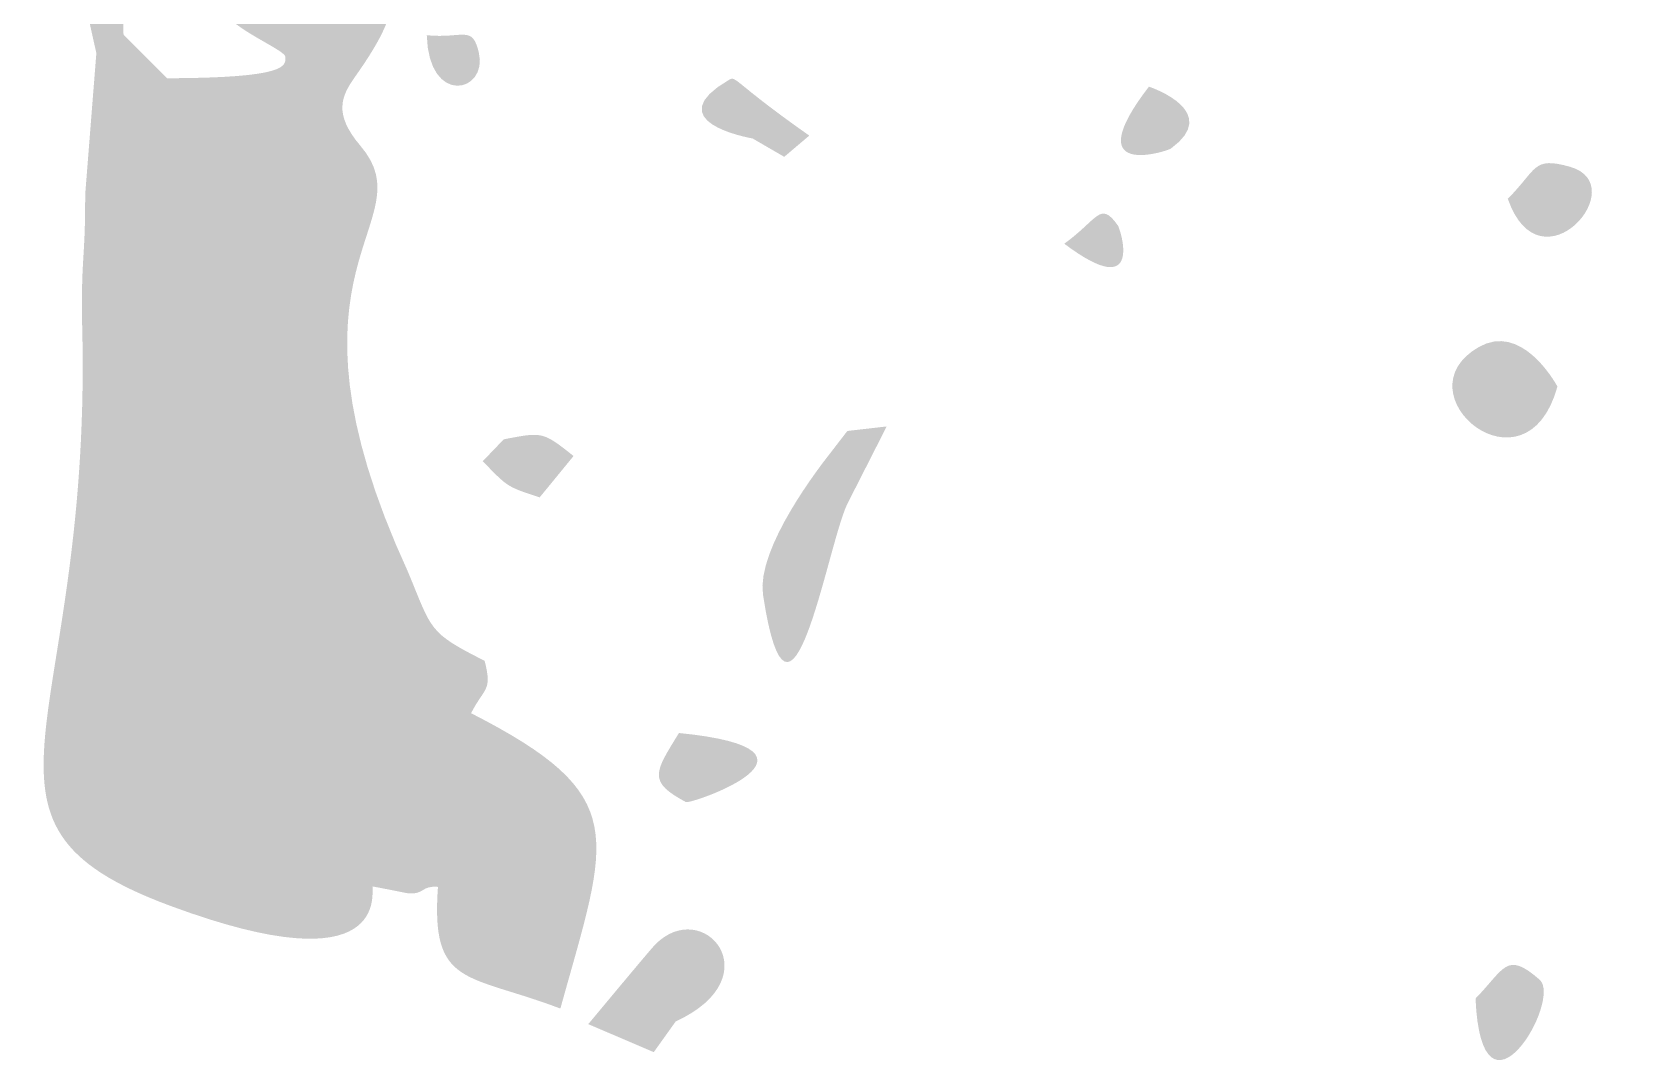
# Model space of a CAD drawing. Header units: millimetres. Extents: x 1061 to 1250, y 28 to 134.
# Drawn here: x 1211.73 to 1223.05, y 68.82 to 76.07 of the extents above; entities that cross this region are included whole.
import ezdxf

# ---------------------------------------------------------------- set-up
doc = ezdxf.new("R2010")
doc.units = ezdxf.units.MM

msp = doc.modelspace()

# ---------------------------------------------------------------- hatches: boundary and pattern name
at = {"true_color": 0x080808, "transparency": 33554687}
h = msp.add_hatch(color=18, dxfattribs=at)
edge = h.paths.add_edge_path(flags=0)
edge.add_spline(control_points=[(1212.258, 79.059), (1212.289, 78.539), (1212.303, 78.525), (1212.729, 78.22), (1212.433, 77.134), (1212.346, 77.168), (1212.381, 76.056), (1212.381, 76.056), (1212.189, 75.926), (1212.189, 75.926), (1211.848, 77.416), (1212.005, 77.403), (1212.136, 78.905), (1212.136, 78.905), (1212.258, 79.059), (1212.258, 79.059)], knot_values=[0, 0, 0, 0, 1, 1, 1, 2, 2, 2, 3, 3, 3, 4, 4, 4, 5, 5, 5, 5], degree=3, periodic=1)
h = msp.add_hatch(color=18, dxfattribs=at)
edge = h.paths.add_edge_path(flags=0)
edge.add_spline(control_points=[(1214.075, 77.079), (1214.287, 76.391), (1214.431, 76.344), (1214.014, 75.754), (1213.923, 75.624), (1213.861, 75.499), (1214.055, 75.271), (1214.528, 74.716), (1213.384, 74.45), (1214.391, 72.261), (1214.563, 71.848), (1214.531, 71.834), (1214.933, 71.632), (1214.988, 71.415), (1214.932, 71.447), (1214.837, 71.262), (1214.377, 70.773), (1214.908, 70.611), (1214.603, 70.035), (1214.485, 70.045), (1214.507, 69.98), (1214.397, 69.989), (1214.376, 69.991), (1214.397, 69.989), (1214.141, 70.038), (1213.796, 70.298), (1213.818, 70.351), (1213.363, 70.285), (1213.096, 70.247), (1212.563, 71.18), (1212.79, 71.534), (1213.132, 72.069), (1212.264, 72.14), (1212.632, 72.65), (1212.676, 72.711), (1212.937, 73.666), (1212.962, 73.755), (1212.876, 73.82), (1212.987, 73.859), (1212.904, 73.922), (1212.889, 73.933), (1212.904, 73.922), (1212.692, 74.009), (1212.635, 74.101), (1212.307, 74.931), (1212.138, 74.156), (1212.138, 74.156), (1212.087, 74.069), (1212.087, 74.069), (1212.084, 74.505), (1212.111, 74.479), (1212.11, 74.926), (1212.661, 74.857), (1212.491, 75.141), (1212.69, 75.748), (1213.537, 75.751), (1213.53, 75.833), (1213.524, 75.901), (1213.519, 75.955), (1213.071, 76.126), (1213.081, 76.263), (1213.087, 76.34), (1213.092, 76.332), (1213.211, 76.695), (1213.211, 76.695), (1213.359, 76.761), (1213.359, 76.761), (1213.413, 76.793), (1213.77, 77), (1214.075, 77.079)], knot_values=[0, 0, 0, 0, 1, 1, 1, 2, 2, 2, 3, 3, 3, 4, 4, 4, 5, 5, 5, 6, 6, 6, 7, 7, 7, 8, 8, 8, 9, 9, 9, 10, 10, 10, 11, 11, 11, 12, 12, 12, 13, 13, 13, 14, 14, 14, 15, 15, 15, 16, 16, 16, 17, 17, 17, 18, 18, 18, 19, 19, 19, 20, 20, 20, 21, 21, 21, 22, 22, 22, 23, 23, 23, 23], degree=3, periodic=1)
h = msp.add_hatch(color=18, dxfattribs=at)
edge = h.paths.add_edge_path(flags=0)
edge.add_spline(control_points=[(1214.524, 76.052), (1214.783, 76.027), (1214.845, 76.128), (1214.892, 75.929), (1214.958, 75.647), (1214.537, 75.547), (1214.524, 76.052)], knot_values=[0, 0, 0, 0, 1, 1, 1, 2, 2, 2, 2], degree=3, periodic=1)
h = msp.add_hatch(color=18, dxfattribs=at)
edge = h.paths.add_edge_path(flags=0)
edge.add_spline(control_points=[(1212.381, 76.056), (1212.381, 76.056), (1212.69, 75.748), (1212.69, 75.748), (1212.491, 75.141), (1212.661, 74.857), (1212.11, 74.926), (1212.11, 74.926), (1212.189, 75.926), (1212.189, 75.926), (1212.189, 75.926), (1212.381, 76.056), (1212.381, 76.056)], knot_values=[0, 0, 0, 0, 1, 1, 1, 2, 2, 2, 3, 3, 3, 4, 4, 4, 4], degree=3, periodic=1)
h = msp.add_hatch(color=18, dxfattribs=at)
edge = h.paths.add_edge_path(flags=0)
edge.add_spline(control_points=[(1217.227, 75.343), (1217.227, 75.343), (1217.05, 75.193), (1217.05, 75.193), (1217.05, 75.193), (1216.826, 75.323), (1216.826, 75.323), (1216.791, 75.329), (1216.153, 75.445), (1216.663, 75.739), (1216.711, 75.766), (1216.703, 75.711), (1217.227, 75.343)], knot_values=[0, 0, 0, 0, 1, 1, 1, 2, 2, 2, 3, 3, 3, 4, 4, 4, 4], degree=3, periodic=1)
h = msp.add_hatch(color=18, dxfattribs=at)
edge = h.paths.add_edge_path(flags=0)
edge.add_spline(control_points=[(1219.627, 75.689), (1219.662, 75.677), (1220.136, 75.509), (1219.783, 75.252), (1219.753, 75.231), (1219.116, 75.025), (1219.627, 75.689)], knot_values=[0, 0, 0, 0, 1, 1, 1, 2, 2, 2, 2], degree=3, periodic=1)
h = msp.add_hatch(color=18, dxfattribs=at)
edge = h.paths.add_edge_path(flags=0)
edge.add_spline(control_points=[(1222.163, 74.897), (1222.372, 75.104), (1222.336, 75.198), (1222.602, 75.123), (1223.055, 74.996), (1222.394, 74.232), (1222.163, 74.897)], knot_values=[0, 0, 0, 0, 1, 1, 1, 2, 2, 2, 2], degree=3, periodic=1)
h = msp.add_hatch(color=18, dxfattribs=at)
edge = h.paths.add_edge_path(flags=0)
edge.add_spline(control_points=[(1213.106, 74.081), (1212.89, 74.404), (1212.694, 74.492), (1213.038, 74.651), (1213.781, 74.994), (1213.19, 74.309), (1213.106, 74.081)], knot_values=[0, 0, 0, 0, 1, 1, 1, 2, 2, 2, 2], degree=3, periodic=1)
h = msp.add_hatch(color=18, dxfattribs=at)
edge = h.paths.add_edge_path(flags=0)
edge.add_spline(control_points=[(1212.138, 74.156), (1212.307, 74.931), (1212.635, 74.101), (1212.692, 74.009), (1212.651, 74.03), (1212.652, 74.002), (1212.138, 74.156)], knot_values=[0, 0, 0, 0, 1, 1, 1, 2, 2, 2, 2], degree=3, periodic=1)
h = msp.add_hatch(color=18, dxfattribs=at)
edge = h.paths.add_edge_path(flags=0)
edge.add_spline(control_points=[(1219.029, 74.579), (1219.27, 74.754), (1219.282, 74.884), (1219.407, 74.709), (1219.426, 74.683), (1219.597, 74.152), (1219.029, 74.579)], knot_values=[0, 0, 0, 0, 1, 1, 1, 2, 2, 2, 2], degree=3, periodic=1)
h = msp.add_hatch(color=18, dxfattribs=at)
edge = h.paths.add_edge_path(flags=0)
edge.add_spline(control_points=[(1212.087, 74.069), (1212.087, 74.069), (1212.138, 74.156), (1212.138, 74.156), (1212.652, 74.002), (1212.651, 74.03), (1212.692, 74.009), (1212.904, 73.922), (1212.889, 73.933), (1212.904, 73.922), (1212.987, 73.859), (1212.876, 73.82), (1212.962, 73.755), (1212.937, 73.666), (1212.676, 72.711), (1212.632, 72.65), (1212.264, 72.14), (1213.132, 72.069), (1212.79, 71.534), (1212.563, 71.18), (1213.096, 70.247), (1213.363, 70.285), (1213.818, 70.351), (1213.796, 70.298), (1214.141, 70.038), (1214.132, 70.001), (1214.272, 69.322), (1212.711, 69.901), (1211.097, 70.499), (1212.178, 71.149), (1212.087, 74.069)], knot_values=[0, 0, 0, 0, 1, 1, 1, 2, 2, 2, 3, 3, 3, 4, 4, 4, 5, 5, 5, 6, 6, 6, 7, 7, 7, 8, 8, 8, 9, 9, 9, 10, 10, 10, 10], degree=3, periodic=1)
h = msp.add_hatch(color=18, dxfattribs=at)
edge = h.paths.add_edge_path(flags=0)
edge.add_spline(control_points=[(1222.514, 73.57), (1222.291, 72.761), (1221.386, 73.522), (1221.958, 73.849), (1222.256, 74.021), (1222.49, 73.613), (1222.514, 73.57)], knot_values=[0, 0, 0, 0, 1, 1, 1, 2, 2, 2, 2], degree=3, periodic=1)
h = msp.add_hatch(color=18, dxfattribs=at)
edge = h.paths.add_edge_path(flags=0)
edge.add_spline(control_points=[(1215.068, 73.197), (1215.34, 73.249), (1215.342, 73.254), (1215.561, 73.079), (1215.561, 73.079), (1215.322, 72.787), (1215.322, 72.787), (1215.078, 72.865), (1215.094, 72.866), (1214.919, 73.042), (1214.919, 73.042), (1215.068, 73.197), (1215.068, 73.197)], knot_values=[0, 0, 0, 0, 1, 1, 1, 2, 2, 2, 3, 3, 3, 4, 4, 4, 4], degree=3, periodic=1)
msp.add_hatch(color=18, dxfattribs=at).paths.add_polyline_path([(1217.496, 73.256), (1217.774, 73.288), (1217.493, 72.735), (1217.368, 73.09)], flags=0)
h = msp.add_hatch(color=18, dxfattribs=at)
edge = h.paths.add_edge_path(flags=0)
edge.add_spline(control_points=[(1217.368, 73.09), (1217.368, 73.09), (1217.493, 72.735), (1217.493, 72.735), (1217.349, 72.421), (1217.091, 70.85), (1216.9, 72.098), (1216.849, 72.428), (1217.314, 73.021), (1217.368, 73.09)], knot_values=[0, 0, 0, 0, 1, 1, 1, 2, 2, 2, 3, 3, 3, 3], degree=3, periodic=1)
h = msp.add_hatch(color=18, dxfattribs=at)
edge = h.paths.add_edge_path(flags=0)
edge.add_spline(control_points=[(1213.892, 71.714), (1214.212, 71.567), (1214.427, 71.525), (1214.153, 71.295), (1214.123, 71.27), (1213.489, 70.896), (1213.892, 71.714)], knot_values=[0, 0, 0, 0, 1, 1, 1, 2, 2, 2, 2], degree=3, periodic=1)
h = msp.add_hatch(color=18, dxfattribs=at)
edge = h.paths.add_edge_path(flags=0)
edge.add_spline(control_points=[(1214.837, 71.262), (1215.978, 70.679), (1215.809, 70.404), (1215.468, 69.175), (1214.808, 69.426), (1214.551, 69.323), (1214.603, 70.035), (1214.908, 70.611), (1214.377, 70.773), (1214.837, 71.262)], knot_values=[0, 0, 0, 0, 1, 1, 1, 2, 2, 2, 3, 3, 3, 3], degree=3, periodic=1)
h = msp.add_hatch(color=18, dxfattribs=at)
edge = h.paths.add_edge_path(flags=0)
edge.add_spline(control_points=[(1216.306, 71.122), (1217.506, 71.003), (1216.389, 70.616), (1216.355, 70.634), (1216.084, 70.779), (1216.133, 70.841), (1216.306, 71.122)], knot_values=[0, 0, 0, 0, 1, 1, 1, 2, 2, 2, 2], degree=3, periodic=1)
h = msp.add_hatch(color=18, dxfattribs=at)
edge = h.paths.add_edge_path(flags=0)
edge.add_spline(control_points=[(1215.665, 69.065), (1215.703, 69.11), (1216.1, 69.588), (1216.136, 69.625), (1216.475, 69.975), (1216.97, 69.399), (1216.283, 69.084), (1216.283, 69.084), (1216.128, 68.867), (1216.128, 68.867), (1216.128, 68.867), (1215.665, 69.065), (1215.665, 69.065)], knot_values=[0, 0, 0, 0, 1, 1, 1, 2, 2, 2, 3, 3, 3, 4, 4, 4, 4], degree=3, periodic=1)
h = msp.add_hatch(color=18, dxfattribs=at)
edge = h.paths.add_edge_path(flags=0)
edge.add_spline(control_points=[(1221.935, 69.246), (1222.142, 69.458), (1222.152, 69.585), (1222.388, 69.379), (1222.551, 69.236), (1221.978, 68.261), (1221.935, 69.246)], knot_values=[0, 0, 0, 0, 1, 1, 1, 2, 2, 2, 2], degree=3, periodic=1)

doc.saveas('drawing.dxf')
